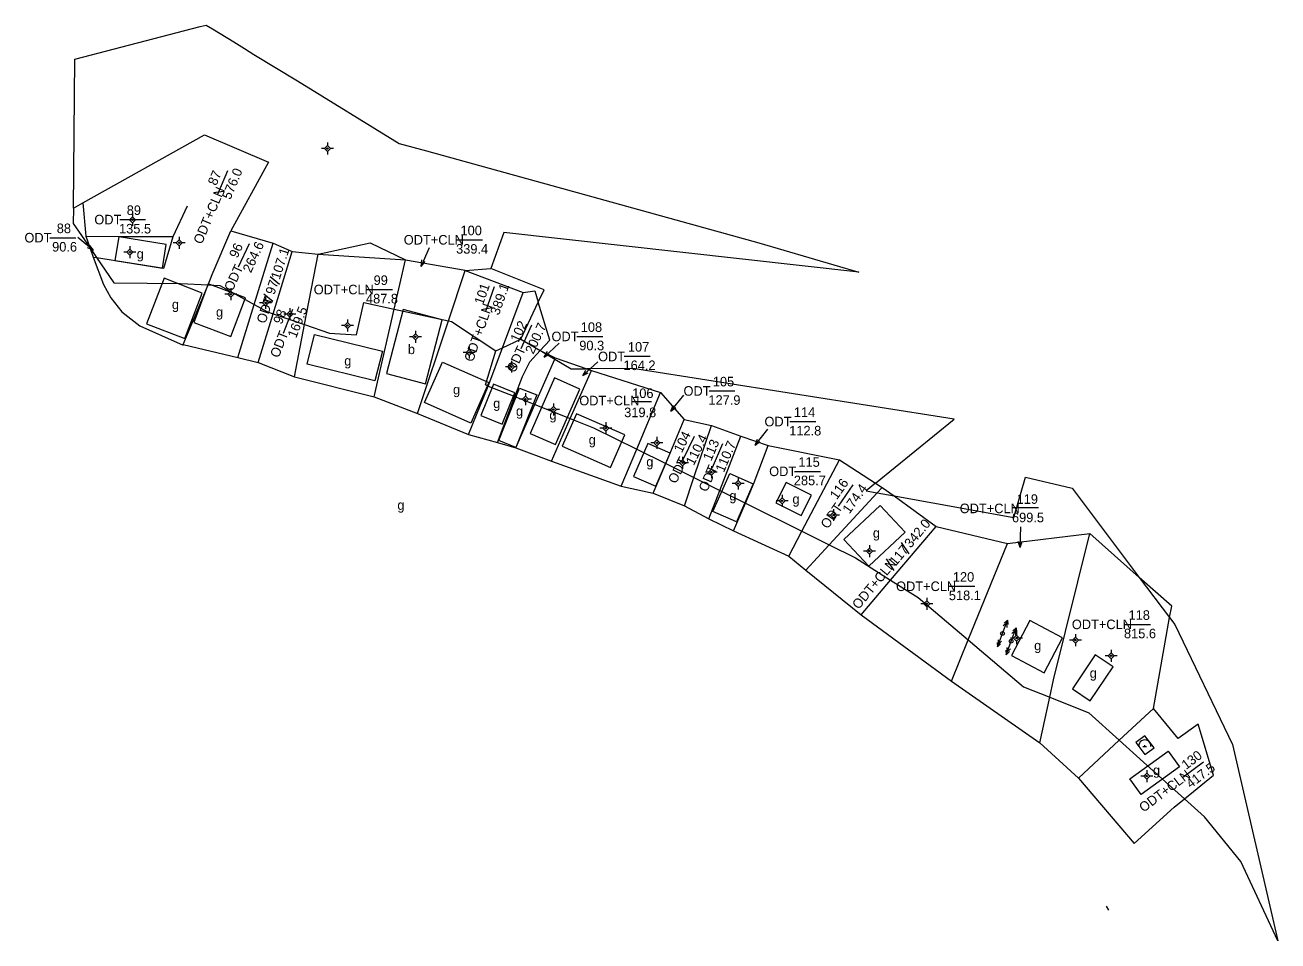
# Model space of a CAD drawing. Extents: x 551084 to 554510, y 1838080 to 1840221.
# Drawn here: x 551725.9 to 551987.6, y 1838080.1 to 1838271.5 of the extents above; entities that cross this region are included whole.
import ezdxf

# ---------------------------------------------------------------- set-up
doc = ezdxf.new("R2010")
doc.units = 0
for name, color, linetype in [('Level 10', 7, 'Continuous'), ('Level 11', 7, 'Continuous'), ('Level 12', 7, 'Continuous'), ('Level 13', 7, 'Continuous'), ('Level 14', 7, 'Continuous'), ('Level 16', 7, 'Continuous'), ('Level 18', 7, 'Continuous'), ('Level 19', 7, 'Continuous'), ('Level 2', 7, 'Continuous'), ('Level 23', 7, 'Continuous'), ('Level 24', 7, 'Continuous'), ('Level 31', 7, 'Continuous'), ('Level 4', 7, 'Continuous'), ('Level 40', 7, 'Continuous'), ('Level 61', 7, 'Continuous')]:
    doc.layers.add(name, color=color, linetype=linetype)

# ---------------------------------------------------------------- blocks, each defined once
blk = doc.blocks.new('CDCT1')
at = {"layer": 'Level 4'}
for p, q in [((-30, 0), (0, 0)), ((0, 0), (30, 0))]:
    blk.add_line(p, q, dxfattribs=at)
for points in [[(-21.3, 4), (-30, 0), (-21.4, -4)], [(-15.3, 4), (-24, 0), (-15.4, -4)], [(15.4, 4), (24, 0), (15.3, -4)], [(21.4, 4), (30, 0), (21.3, -3.9)]]:
    blk.add_lwpolyline(points, dxfattribs=at)
blk.add_circle((0, 0), 4, dxfattribs=at)
blk = doc.blocks.new('K30')
at = {"layer": 'Level 24'}
for p, q in [((-0.01, -0.01), (-0.01, 0.29)), ((-0.38, -0.01), (0.38, -0.01))]:
    blk.add_line(p, q, dxfattribs=at)
blk.add_arc((0, 0.14), 1.26, 353.5206, 186.4794, dxfattribs=at)

msp = doc.modelspace()

# ---------------------------------------------------------------- linework, layer by layer
at = {"layer": 'Level 10'}
for p, q in [((551756.81, 1838227.29), (551759.78, 1838233.73)), ((551773.7257, 1838213.096), (551777.72, 1838225.91)), ((551740.06, 1838223), (551740.7998, 1838222.8817)), ((551777.6763, 1838211.1535), (551781.68, 1838224.15)), ((551784.2501, 1838208.8838), (551787.06, 1838223.6)), ((551787.06, 1838223.6), (551805.31, 1838222.38)), ((551802.9622, 1838212.1249), (551805.31, 1838222.38)), ((551814.3022, 1838209.6803), (551817.79, 1838220.2)), ((551817.79, 1838220.2), (551829.88, 1838215.56)), ((551758.9029, 1838204.6893), (551764.0808, 1838217.1927)), ((551825.5776, 1838204.0448), (551829.88, 1838215.56)), ((551770.27, 1838202.01), (551773.7257, 1838213.096)), ((551798.76, 1838193.77), (551802.9622, 1838212.1249)), ((551774.53, 1838200.94), (551777.6763, 1838211.1535)), ((551782.17, 1838197.99), (551784.2501, 1838208.8838)), ((551807.87, 1838190.28), (551814.3022, 1838209.6803)), ((551758.87, 1838204.61), (551758.9029, 1838204.6893)), ((551833.43, 1838203.45), (551833.4504, 1838203.4723)), ((551833.43, 1838203.45), (551833.7471, 1838203.2969)), ((551832.3312, 1838192.1908), (551836.4921, 1838201.6742)), ((551833.7471, 1838203.2969), (551836.6, 1838201.92)), ((551836.4921, 1838201.6742), (551836.6, 1838201.92)), ((551836.6, 1838201.92), (551843.184, 1838199.6527)), ((551839.7487, 1838189.2592), (551844.15, 1838199.32)), ((551843.184, 1838199.6527), (551844.15, 1838199.32)), ((551844.15, 1838199.32), (551858.59, 1838194.72)), ((551818.52, 1838185.94), (551822.5794, 1838196.045)), ((551824.5777, 1838184.2406), (551828.1629, 1838193.8382)), ((551853.6296, 1838182.8549), (551858.59, 1838194.72)), ((551858.59, 1838194.72), (551863.55, 1838189.04)), ((551828.36, 1838183.14), (551832.3312, 1838192.1908)), ((551835.86, 1838180.37), (551839.7487, 1838189.2592)), ((551859.6799, 1838179.8463), (551863.55, 1838189.04)), ((551863.55, 1838189.04), (551869.28, 1838187.82)), ((551865.5905, 1838176.9072), (551869.28, 1838187.82)), ((551869.28, 1838187.82), (551875.37, 1838185.54)), ((551870.9898, 1838174.2224), (551875.37, 1838185.54)), ((551875.37, 1838185.54), (551881.1, 1838183.59)), ((551824.57, 1838184.22), (551824.5777, 1838184.2406)), ((551850.4, 1838175.13), (551853.6296, 1838182.8549)), ((551881.1, 1838183.59), (551895.98, 1838180.62)), ((551857.08, 1838173.67), (551859.6799, 1838179.8463)), ((551888.1335, 1838165.6976), (551895.98, 1838180.62)), ((551895.98, 1838180.62), (551903.5288, 1838175.7623)), ((551863.59, 1838170.99), (551865.5905, 1838176.9072)), ((551903.5288, 1838175.7623), (551904.9, 1838174.88)), ((551903.84, 1838173.7281), (551904.9, 1838174.88)), ((551904.9, 1838174.88), (551907.376, 1838173.0873)), ((551868.69, 1838168.28), (551870.9898, 1838174.2224)), ((551893.8388, 1838162.8606), (551903.84, 1838173.7281)), ((551907.376, 1838173.0873), (551916.17, 1838166.72)), ((551873.85, 1838165.79), (551876.3198, 1838171.572)), ((551906.6675, 1838155.5113), (551916.17, 1838166.72)), ((551916.17, 1838166.72), (551931.08, 1838163.15)), ((551885.39, 1838160.48), (551888.1335, 1838165.6976)), ((551931.08, 1838163.15), (551948.28, 1838165.26)), ((551948.28, 1838165.26), (551958.6221, 1838156.0671)), ((551888.97, 1838157.57), (551893.8388, 1838162.8606)), ((551922.9007, 1838142.9927), (551931.08, 1838163.15)), ((551900.52, 1838148.26), (551906.6675, 1838155.5113)), ((551961.55, 1838128.69), (551964.9521, 1838147.6726)), ((551919.41, 1838134.39), (551922.9007, 1838142.9927)), ((551937.84, 1838121.53), (551939.918, 1838131.0108)), ((551954.4228, 1838122.0325), (551961.55, 1838128.69)), ((551945.92, 1838114.09), (551954.4228, 1838122.0325))]:
    msp.add_line(p, q, dxfattribs=at)
for points in [[(551738.53, 1838227.36), (551745.44, 1838227.27), (551756.81, 1838227.29)], [(551740.7998, 1838222.8817), (551754.82, 1838220.64), (551756.81, 1838227.29)], [(551764.0808, 1838217.1927), (551764.97, 1838219.34), (551768.83, 1838228.44)], [(551829.88, 1838215.56), (551832.36, 1838215.94), (551833.0732, 1838213.5673)], [(551833.4504, 1838203.4723), (551835.45, 1838205.66), (551833.0732, 1838213.5673)], [(551822.5794, 1838196.045), (551822.71, 1838196.37), (551825.5776, 1838204.0448)], [(551828.1629, 1838193.8382), (551829.74, 1838198.06), (551831.27, 1838201.07), (551833.43, 1838203.45)], [(551876.3198, 1838171.572), (551878.16, 1838175.88), (551881.1, 1838183.59)], [(551939.918, 1838131.0108), (551940.72, 1838134.67), (551948.28, 1838165.26)], [(551964.9521, 1838147.6726), (551965.38, 1838150.06), (551958.6221, 1838156.0671)], [(551968.0395, 1838109.7775), (551974.11, 1838114.72), (551970.9, 1838125.4), (551966.74, 1838122.43), (551961.55, 1838128.69)], [(551957.58, 1838100.44), (551965.93, 1838108.06), (551968.0395, 1838109.7775)]]:
    msp.add_lwpolyline(points, dxfattribs=at)
at = {"layer": 'Level 11'}
for p, q in [((551788.385, 1838245.66), (551787.76, 1838245.66)), ((551789.01, 1838246.285), (551788.385, 1838245.66)), ((551788.385, 1838245.66), (551789.01, 1838245.035)), ((551789.01, 1838246.91), (551789.01, 1838246.285)), ((551789.635, 1838245.66), (551789.01, 1838246.285)), ((551789.01, 1838245.035), (551789.635, 1838245.66)), ((551790.26, 1838245.66), (551789.635, 1838245.66)), ((551789.01, 1838245.035), (551789.01, 1838244.41)), ((551758.07, 1838227.23), (551758.07, 1838226.605)), ((551757.445, 1838225.98), (551756.82, 1838225.98)), ((551758.07, 1838226.605), (551757.445, 1838225.98)), ((551757.445, 1838225.98), (551758.07, 1838225.355)), ((551758.695, 1838225.98), (551758.07, 1838226.605)), ((551758.07, 1838225.355), (551758.695, 1838225.98)), ((551758.07, 1838225.355), (551758.07, 1838224.73)), ((551759.32, 1838225.98), (551758.695, 1838225.98)), ((551945.26, 1838143.605), (551944.635, 1838142.98)), ((551945.26, 1838144.23), (551945.26, 1838143.605)), ((551945.885, 1838142.98), (551945.26, 1838143.605)), ((551944.635, 1838142.98), (551944.01, 1838142.98)), ((551944.635, 1838142.98), (551945.26, 1838142.355)), ((551945.26, 1838142.355), (551945.885, 1838142.98)), ((551945.26, 1838142.355), (551945.26, 1838141.73)), ((551946.51, 1838142.98), (551945.885, 1838142.98))]:
    msp.add_line(p, q, dxfattribs=at)
for centre in [(551789.0097, 1838245.66), (551758.0697, 1838225.98), (551945.2597, 1838142.98)]:
    msp.add_circle(centre, 0.15, dxfattribs=at)
at = {"layer": 'Level 13'}
for p, q in [((551766.13, 1838236.1), (551768.22, 1838241.08)), ((551745.64, 1838230.82), (551751.04, 1838230.82)), ((551731.04, 1838227.04), (551736.44, 1838227.04)), ((551736.86, 1838227.16), (551740.13, 1838224.4)), ((551740.13, 1838224.4), (551738.89, 1838224.91)), ((551740.13, 1838224.4), (551739.39, 1838225.44)), ((551770.47, 1838220.92), (551772.74, 1838225.82)), ((551808.63, 1838221.05), (551810.36, 1838224.97)), ((551816.02, 1838226.6), (551821.42, 1838226.6)), ((551808.63, 1838221.05), (551808.77, 1838222.38)), ((551808.63, 1838221.05), (551809.42, 1838222.05)), ((551779.01, 1838217.26), (551777.07, 1838218.83)), ((551822.11, 1838211.71), (551823.89, 1838216.81)), ((551777.65, 1838213.7), (551775.71, 1838215.27)), ((551797.21, 1838216.21), (551802.61, 1838216.21)), ((551779.83, 1838207.11), (551781.8, 1838212.14)), ((551829.47, 1838203.91), (551831.72, 1838208.81)), ((551841.14, 1838206.41), (551846.54, 1838206.41)), ((551834.31, 1838202.08), (551837.46, 1838204.98)), ((551834.31, 1838202.08), (551834.97, 1838203.24)), ((551834.31, 1838202.08), (551835.43, 1838202.68)), ((551842.38, 1838198.23), (551845.53, 1838201.13)), ((551851.01, 1838202.28), (551856.41, 1838202.28)), ((551842.38, 1838198.23), (551843.03, 1838199.39)), ((551842.38, 1838198.23), (551843.5, 1838198.83)), ((551860.77, 1838190.82), (551863.45, 1838194.16)), ((551868.73, 1838195.02), (551874.13, 1838195.02)), ((551852.69, 1838192.79), (551856.75, 1838192.79)), ((551860.77, 1838190.82), (551861.25, 1838192.06)), ((551860.77, 1838190.82), (551861.79, 1838191.58)), ((551885.63, 1838188.62), (551891.03, 1838188.62)), ((551863.31, 1838180.71), (551865.71, 1838185.55)), ((551878.36, 1838183.7), (551881.04, 1838187.04)), ((551869.48, 1838179.06), (551871.59, 1838184.03)), ((551878.36, 1838183.7), (551878.83, 1838184.95)), ((551878.36, 1838183.7), (551879.38, 1838184.47)), ((551886.61, 1838178.22), (551892.01, 1838178.22)), ((551895.76, 1838170.98), (551898.88, 1838175.39)), ((551932.18, 1838170.64), (551937.58, 1838170.64)), ((551933.7, 1838162.32), (551933.84, 1838166.6)), ((551910.57, 1838160.96), (551908.94, 1838163.33)), ((551933.7, 1838162.32), (551933.33, 1838163.6)), ((551933.7, 1838162.32), (551934.16, 1838163.59)), ((551907.41, 1838157.54), (551905.78, 1838159.91)), ((551918.87, 1838154.21), (551924.27, 1838154.21)), ((551955.58, 1838146.25), (551960.98, 1838146.25)), ((551967.71, 1838114.31), (551972.03, 1838117.55))]:
    msp.add_line(p, q, dxfattribs=at)
at = {"layer": 'Level 14'}
for points in [[(551744.63, 1838222.3), (551754.55, 1838220.68), (551755.35, 1838225.63), (551745.43, 1838227.24)], [(551754.93, 1838218.55), (551751.26, 1838209.06), (551759.21, 1838205.98), (551762.88, 1838215.47)], [(551761.09, 1838209.34), (551768.83, 1838206.41), (551771.88, 1838214.48), (551764.14, 1838217.41)], [(551804.81, 1838212.01), (551801.33, 1838198.66), (551809.52, 1838196.53), (551813, 1838209.88)], [(551800.5, 1838203.34), (551798.95, 1838197.1), (551784.8, 1838200.6), (551786.35, 1838206.84)], [(551822.72, 1838196.77), (551818.97, 1838188.3), (551809.3, 1838192.58), (551813.05, 1838201.05)], [(551823.73, 1838196.41), (551821.1, 1838189.88), (551825.51, 1838188.1), (551828.14, 1838194.63)], [(551832.74, 1838194.18), (551828.39, 1838183.23), (551824.81, 1838184.65), (551829.16, 1838195.6)], [(551836.47, 1838197.73), (551831.4, 1838186.15), (551836.68, 1838183.84), (551841.75, 1838195.41)], [(551838.06, 1838183.49), (551848.15, 1838179.06), (551851.12, 1838185.83), (551841.03, 1838190.26)], [(551855.97, 1838184.06), (551852.96, 1838177.18), (551857.62, 1838175.14), (551860.63, 1838182.02)], [(551877.97, 1838175.58), (551874.48, 1838167.64), (551869.56, 1838169.8), (551873.05, 1838177.74)], [(551884.82, 1838175.91), (551882.67, 1838171.65), (551887.97, 1838168.98), (551890.12, 1838173.24)], [(551904.48, 1838171.11), (551896.91, 1838164.01), (551902.14, 1838158.44), (551909.71, 1838165.54)], [(551931.93, 1838139.72), (551938.76, 1838136.16), (551942.58, 1838143.47), (551935.75, 1838147.03)], [(551944.64, 1838132.76), (551948.35, 1838130.27), (551953.13, 1838137.37), (551949.41, 1838139.86)], [(551957.88, 1838121.59), (551959.78, 1838119.08), (551961.7, 1838120.49), (551959.8, 1838122.93)], [(551959.01, 1838110.69), (551956.64, 1838113.96), (551964.62, 1838119.75), (551966.99, 1838116.48)]]:
    msp.add_lwpolyline(points, close=True, dxfattribs=at)
at = {"layer": 'Level 19'}
for p, q in [((551735.9433, 1838233.2101), (551737.94, 1838234.33)), ((551768.83, 1838228.44), (551777.72, 1838225.91)), ((551739.3649, 1838224.9809), (551740.7998, 1838222.8817)), ((551777.72, 1838225.91), (551781.68, 1838224.15)), ((551781.68, 1838224.15), (551787.06, 1838223.6)), ((551817.79, 1838220.2), (551823.15, 1838220.585)), ((551802.9622, 1838212.1249), (551814.3022, 1838209.6803)), ((551829.42, 1838205.855), (551833.0732, 1838213.5673)), ((551777.6763, 1838211.1535), (551784.2501, 1838208.8838)), ((551824.23, 1838203.41), (551825.5776, 1838204.0448)), ((551825.5776, 1838204.0448), (551829.42, 1838205.855)), ((551829.42, 1838205.855), (551833.4504, 1838203.4723)), ((551833.4504, 1838203.4723), (551833.7471, 1838203.2969)), ((551833.7471, 1838203.2969), (551836.4921, 1838201.6742)), ((551822.5794, 1838196.045), (551828.1629, 1838193.8382)), ((551828.1629, 1838193.8382), (551832.3312, 1838192.1908)), ((551832.3312, 1838192.1908), (551839.7487, 1838189.2592)), ((551853.6296, 1838182.8549), (551859.6799, 1838179.8463)), ((551859.6799, 1838179.8463), (551865.5905, 1838176.9072)), ((551865.5905, 1838176.9072), (551870.9898, 1838174.2224)), ((551870.9898, 1838174.2224), (551876.3198, 1838171.572)), ((551903.84, 1838173.7281), (551907.376, 1838173.0873)), ((551876.3198, 1838171.572), (551888.1335, 1838165.6976)), ((551888.1335, 1838165.6976), (551893.8388, 1838162.8606)), ((551958.6221, 1838156.0671), (551964.9521, 1838147.6726))]:
    msp.add_line(p, q, dxfattribs=at)
for points in [[(551735.9433, 1838233.2101), (551736.27, 1838264.31), (551762.46, 1838271.15), (551763.72, 1838271.465), (551764.98, 1838270.685), (551769.45, 1838267.955), (551771.7, 1838266.575), (551773.68, 1838265.345), (551782.74, 1838259.795), (551803.98, 1838246.745), (551809.71, 1838245.155), (551845.71, 1838235.21), (551879.16, 1838225.97), (551900.01, 1838219.85), (551825.88, 1838228.1), (551823.15, 1838220.585)], [(551737.94, 1838234.33), (551763.31, 1838248.56), (551776.69, 1838242.85), (551768.83, 1838228.44)], [(551735.9433, 1838233.2101), (551735.91, 1838230.035), (551739.3649, 1838224.9809)], [(551787.06, 1838223.6), (551797.983, 1838225.9696), (551805.31, 1838222.38)], [(551740.7998, 1838222.8817), (551744.4, 1838217.615), (551758.32, 1838217.465), (551764.0808, 1838217.1927)], [(551805.31, 1838222.38), (551817.8, 1838220.22), (551817.79, 1838220.2)], [(551833.0732, 1838213.5673), (551834.28, 1838216.115), (551823.15, 1838220.585)], [(551764.0808, 1838217.1927), (551766.57, 1838217.075), (551773.7257, 1838213.096)], [(551773.7257, 1838213.096), (551776.47, 1838211.57), (551777.6763, 1838211.1535)], [(551784.2501, 1838208.8838), (551789.46, 1838207.085), (551795.1, 1838206.725), (551796.63, 1838213.49), (551802.9622, 1838212.1249)], [(551814.3022, 1838209.6803), (551814.93, 1838209.545), (551824.23, 1838203.41)], [(551822.5794, 1838196.045), (551822.01, 1838196.27), (551824.23, 1838203.41)], [(551836.4921, 1838201.6742), (551839.95, 1838199.63), (551843.184, 1838199.6527)], [(551903.5288, 1838175.7623), (551919.93, 1838189.1), (551852.79, 1838199.72), (551843.184, 1838199.6527)], [(551839.7487, 1838189.2592), (551844.63, 1838187.33), (551853.6296, 1838182.8549)], [(551903.5288, 1838175.7623), (551901.54, 1838174.145), (551903.84, 1838173.7281)], [(551907.376, 1838173.0873), (551932.41, 1838168.55), (551934.84, 1838177.01), (551944.56, 1838174.715), (551958.6221, 1838156.0671)], [(551893.8388, 1838162.8606), (551899.32, 1838160.135), (551906.6675, 1838155.5113)], [(551906.6675, 1838155.5113), (551912.43, 1838151.885), (551922.9007, 1838142.9927)], [(551964.9521, 1838147.6726), (551966.04, 1838146.23), (551978.1, 1838121.15), (551987.58, 1838080.11), (551979.81, 1838096.73), (551972.22, 1838106.015), (551968.0395, 1838109.7775)], [(551922.9007, 1838142.9927), (551934.42, 1838133.21), (551939.918, 1838131.0108)], [(551939.918, 1838131.0108), (551948.07, 1838127.75), (551954.4228, 1838122.0325)], [(551954.4228, 1838122.0325), (551959.47, 1838117.49), (551968.0395, 1838109.7775)]]:
    msp.add_lwpolyline(points, dxfattribs=at)
at = {"layer": 'Level 23'}
for p, q in [((551737.94, 1838234.33), (551738.53, 1838227.36)), ((551738.53, 1838227.36), (551739.3649, 1838224.9809)), ((551739.3649, 1838224.9809), (551740.06, 1838223)), ((551758.9029, 1838204.6893), (551770.27, 1838202.01)), ((551770.27, 1838202.01), (551774.53, 1838200.94)), ((551774.53, 1838200.94), (551782.17, 1838197.99)), ((551782.17, 1838197.99), (551798.76, 1838193.77)), ((551798.76, 1838193.77), (551807.87, 1838190.28)), ((551807.87, 1838190.28), (551818.52, 1838185.94)), ((551818.52, 1838185.94), (551824.5777, 1838184.2406)), ((551824.57, 1838184.22), (551828.36, 1838183.14)), ((551828.36, 1838183.14), (551835.86, 1838180.37)), ((551835.86, 1838180.37), (551850.4, 1838175.13)), ((551850.4, 1838175.13), (551857.08, 1838173.67)), ((551857.08, 1838173.67), (551863.59, 1838170.99)), ((551863.59, 1838170.99), (551868.69, 1838168.28)), ((551868.69, 1838168.28), (551873.85, 1838165.79)), ((551873.85, 1838165.79), (551885.39, 1838160.48)), ((551885.39, 1838160.48), (551888.97, 1838157.57)), ((551888.97, 1838157.57), (551900.52, 1838148.26)), ((551900.52, 1838148.26), (551919.41, 1838134.39)), ((551919.41, 1838134.39), (551937.84, 1838121.53)), ((551937.84, 1838121.53), (551945.92, 1838114.09)), ((551945.92, 1838114.09), (551957.58, 1838100.44))]:
    msp.add_line(p, q, dxfattribs=at)
at = {"layer": 'Level 31'}
msp.add_lwpolyline([(551740.06, 1838223), (551742.25, 1838217.26), (551743.77, 1838214.48), (551746.06, 1838211.57), (551749.86, 1838208.59), (551758.87, 1838204.61)], dxfattribs=at)
at = {"layer": 'Level 40'}
for p, q in [((551747.705, 1838230.8), (551747.08, 1838230.8)), ((551748.33, 1838231.425), (551747.705, 1838230.8)), ((551747.705, 1838230.8), (551748.33, 1838230.175)), ((551748.33, 1838232.05), (551748.33, 1838231.425)), ((551748.955, 1838230.8), (551748.33, 1838231.425)), ((551748.33, 1838230.175), (551748.955, 1838230.8)), ((551748.33, 1838230.175), (551748.33, 1838229.55)), ((551749.58, 1838230.8), (551748.955, 1838230.8)), ((551747.77, 1838224.625), (551747.145, 1838224)), ((551747.77, 1838225.25), (551747.77, 1838224.625)), ((551748.395, 1838224), (551747.77, 1838224.625)), ((551747.145, 1838224), (551746.52, 1838224)), ((551747.145, 1838224), (551747.77, 1838223.375)), ((551747.77, 1838223.375), (551748.395, 1838224)), ((551747.77, 1838223.375), (551747.77, 1838222.75)), ((551749.02, 1838224), (551748.395, 1838224)), ((551768.83, 1838216.47), (551768.83, 1838215.845)), ((551768.205, 1838215.22), (551767.58, 1838215.22)), ((551768.83, 1838215.845), (551768.205, 1838215.22)), ((551768.205, 1838215.22), (551768.83, 1838214.595)), ((551769.455, 1838215.22), (551768.83, 1838215.845)), ((551768.83, 1838214.595), (551769.455, 1838215.22)), ((551768.83, 1838214.595), (551768.83, 1838213.97)), ((551770.08, 1838215.22), (551769.455, 1838215.22)), ((551776.1, 1838214.045), (551775.475, 1838213.42)), ((551776.1, 1838214.67), (551776.1, 1838214.045)), ((551776.725, 1838213.42), (551776.1, 1838214.045)), ((551775.475, 1838213.42), (551774.85, 1838213.42)), ((551775.475, 1838213.42), (551776.1, 1838212.795)), ((551776.1, 1838212.795), (551776.725, 1838213.42)), ((551776.1, 1838212.795), (551776.1, 1838212.17)), ((551777.35, 1838213.42), (551776.725, 1838213.42)), ((551781.16, 1838211.695), (551780.535, 1838211.07)), ((551781.16, 1838212.32), (551781.16, 1838211.695)), ((551781.785, 1838211.07), (551781.16, 1838211.695)), ((551780.535, 1838211.07), (551779.91, 1838211.07)), ((551780.535, 1838211.07), (551781.16, 1838210.445)), ((551781.16, 1838210.445), (551781.785, 1838211.07)), ((551781.16, 1838210.445), (551781.16, 1838209.82)), ((551782.41, 1838211.07), (551781.785, 1838211.07)), ((551792.565, 1838208.68), (551791.94, 1838208.68)), ((551793.19, 1838209.305), (551792.565, 1838208.68)), ((551792.565, 1838208.68), (551793.19, 1838208.055)), ((551793.19, 1838209.93), (551793.19, 1838209.305)), ((551793.815, 1838208.68), (551793.19, 1838209.305)), ((551793.19, 1838208.055), (551793.815, 1838208.68)), ((551794.44, 1838208.68), (551793.815, 1838208.68)), ((551793.19, 1838208.055), (551793.19, 1838207.43)), ((551806.785, 1838206.33), (551806.16, 1838206.33)), ((551807.41, 1838206.955), (551806.785, 1838206.33)), ((551806.785, 1838206.33), (551807.41, 1838205.705)), ((551807.41, 1838207.58), (551807.41, 1838206.955)), ((551808.035, 1838206.33), (551807.41, 1838206.955)), ((551807.41, 1838205.705), (551808.035, 1838206.33)), ((551808.66, 1838206.33), (551808.035, 1838206.33)), ((551807.41, 1838205.705), (551807.41, 1838205.08)), ((551818.66, 1838203.695), (551818.035, 1838203.07)), ((551818.66, 1838204.32), (551818.66, 1838203.695)), ((551819.285, 1838203.07), (551818.66, 1838203.695)), ((551818.035, 1838203.07), (551817.41, 1838203.07)), ((551818.035, 1838203.07), (551818.66, 1838202.445)), ((551818.66, 1838202.445), (551819.285, 1838203.07)), ((551818.66, 1838202.445), (551818.66, 1838201.82)), ((551819.91, 1838203.07), (551819.285, 1838203.07)), ((551827.44, 1838201.34), (551827.44, 1838200.715)), ((551826.815, 1838200.09), (551826.19, 1838200.09)), ((551827.44, 1838200.715), (551826.815, 1838200.09)), ((551826.815, 1838200.09), (551827.44, 1838199.465)), ((551828.065, 1838200.09), (551827.44, 1838200.715)), ((551827.44, 1838199.465), (551828.065, 1838200.09)), ((551827.44, 1838199.465), (551827.44, 1838198.84)), ((551828.69, 1838200.09), (551828.065, 1838200.09)), ((551829.765, 1838193.3), (551829.14, 1838193.3)), ((551830.39, 1838193.925), (551829.765, 1838193.3)), ((551829.765, 1838193.3), (551830.39, 1838192.675)), ((551830.39, 1838194.55), (551830.39, 1838193.925)), ((551831.015, 1838193.3), (551830.39, 1838193.925)), ((551830.39, 1838192.675), (551831.015, 1838193.3)), ((551831.64, 1838193.3), (551831.015, 1838193.3)), ((551830.39, 1838192.675), (551830.39, 1838192.05)), ((551835.595, 1838191.14), (551834.97, 1838191.14)), ((551836.22, 1838191.765), (551835.595, 1838191.14)), ((551835.595, 1838191.14), (551836.22, 1838190.515)), ((551836.22, 1838192.39), (551836.22, 1838191.765)), ((551836.845, 1838191.14), (551836.22, 1838191.765)), ((551836.22, 1838190.515), (551836.845, 1838191.14)), ((551836.22, 1838190.515), (551836.22, 1838189.89)), ((551837.47, 1838191.14), (551836.845, 1838191.14)), ((551847.16, 1838187.845), (551846.535, 1838187.22)), ((551847.16, 1838188.47), (551847.16, 1838187.845)), ((551847.785, 1838187.22), (551847.16, 1838187.845)), ((551846.535, 1838187.22), (551845.91, 1838187.22)), ((551846.535, 1838187.22), (551847.16, 1838186.595)), ((551847.16, 1838186.595), (551847.785, 1838187.22)), ((551847.16, 1838186.595), (551847.16, 1838185.97)), ((551848.41, 1838187.22), (551847.785, 1838187.22)), ((551857.85, 1838185.44), (551857.85, 1838184.815)), ((551857.225, 1838184.19), (551856.6, 1838184.19)), ((551857.85, 1838184.815), (551857.225, 1838184.19)), ((551857.225, 1838184.19), (551857.85, 1838183.565)), ((551858.475, 1838184.19), (551857.85, 1838184.815)), ((551857.85, 1838183.565), (551858.475, 1838184.19)), ((551857.85, 1838183.565), (551857.85, 1838182.94)), ((551859.1, 1838184.19), (551858.475, 1838184.19)), ((551862.575, 1838180.02), (551861.95, 1838180.02)), ((551863.2, 1838180.645), (551862.575, 1838180.02)), ((551862.575, 1838180.02), (551863.2, 1838179.395)), ((551863.2, 1838181.27), (551863.2, 1838180.645)), ((551863.825, 1838180.02), (551863.2, 1838180.645)), ((551863.2, 1838179.395), (551863.825, 1838180.02)), ((551864.45, 1838180.02), (551863.825, 1838180.02)), ((551863.2, 1838179.395), (551863.2, 1838178.77)), ((551868.595, 1838178.05), (551867.97, 1838178.05)), ((551869.22, 1838178.675), (551868.595, 1838178.05)), ((551868.595, 1838178.05), (551869.22, 1838177.425)), ((551869.22, 1838179.3), (551869.22, 1838178.675)), ((551869.845, 1838178.05), (551869.22, 1838178.675)), ((551869.22, 1838177.425), (551869.845, 1838178.05)), ((551869.22, 1838177.425), (551869.22, 1838176.8)), ((551870.47, 1838178.05), (551869.845, 1838178.05)), ((551874.185, 1838175.66), (551873.56, 1838175.66)), ((551874.81, 1838176.285), (551874.185, 1838175.66)), ((551874.185, 1838175.66), (551874.81, 1838175.035)), ((551874.81, 1838176.91), (551874.81, 1838176.285)), ((551875.435, 1838175.66), (551874.81, 1838176.285)), ((551874.81, 1838175.035), (551875.435, 1838175.66)), ((551874.81, 1838175.035), (551874.81, 1838174.41)), ((551876.06, 1838175.66), (551875.435, 1838175.66)), ((551883.365, 1838172.04), (551882.74, 1838172.04)), ((551883.99, 1838172.665), (551883.365, 1838172.04)), ((551883.365, 1838172.04), (551883.99, 1838171.415)), ((551883.99, 1838173.29), (551883.99, 1838172.665)), ((551884.615, 1838172.04), (551883.99, 1838172.665)), ((551883.99, 1838171.415), (551884.615, 1838172.04)), ((551885.24, 1838172.04), (551884.615, 1838172.04)), ((551883.99, 1838171.415), (551883.99, 1838170.79)), ((551894.75, 1838169.725), (551894.125, 1838169.1)), ((551894.75, 1838170.35), (551894.75, 1838169.725)), ((551895.375, 1838169.1), (551894.75, 1838169.725)), ((551894.125, 1838169.1), (551893.5, 1838169.1)), ((551894.125, 1838169.1), (551894.75, 1838168.475)), ((551894.75, 1838168.475), (551895.375, 1838169.1)), ((551894.75, 1838168.475), (551894.75, 1838167.85)), ((551896, 1838169.1), (551895.375, 1838169.1)), ((551901.605, 1838161.57), (551900.98, 1838161.57)), ((551902.23, 1838162.195), (551901.605, 1838161.57)), ((551901.605, 1838161.57), (551902.23, 1838160.945)), ((551902.23, 1838162.82), (551902.23, 1838162.195)), ((551902.855, 1838161.57), (551902.23, 1838162.195)), ((551902.23, 1838160.945), (551902.855, 1838161.57)), ((551903.48, 1838161.57), (551902.855, 1838161.57)), ((551902.23, 1838160.945), (551902.23, 1838160.32)), ((551914.22, 1838151.185), (551913.595, 1838150.56)), ((551914.22, 1838151.81), (551914.22, 1838151.185)), ((551914.845, 1838150.56), (551914.22, 1838151.185)), ((551913.595, 1838150.56), (551912.97, 1838150.56)), ((551913.595, 1838150.56), (551914.22, 1838149.935)), ((551914.22, 1838149.935), (551914.845, 1838150.56)), ((551914.22, 1838149.935), (551914.22, 1838149.31)), ((551915.47, 1838150.56), (551914.845, 1838150.56)), ((551932.345, 1838143.4), (551931.72, 1838143.4)), ((551932.97, 1838144.025), (551932.345, 1838143.4)), ((551932.345, 1838143.4), (551932.97, 1838142.775)), ((551932.97, 1838144.65), (551932.97, 1838144.025)), ((551933.595, 1838143.4), (551932.97, 1838144.025)), ((551932.97, 1838142.775), (551933.595, 1838143.4)), ((551934.22, 1838143.4), (551933.595, 1838143.4)), ((551932.97, 1838142.775), (551932.97, 1838142.15)), ((551952.74, 1838140.93), (551952.74, 1838140.305)), ((551952.115, 1838139.68), (551951.49, 1838139.68)), ((551952.74, 1838140.305), (551952.115, 1838139.68)), ((551952.115, 1838139.68), (551952.74, 1838139.055)), ((551953.365, 1838139.68), (551952.74, 1838140.305)), ((551952.74, 1838139.055), (551953.365, 1838139.68)), ((551952.74, 1838139.055), (551952.74, 1838138.43)), ((551953.99, 1838139.68), (551953.365, 1838139.68)), ((551959.545, 1838114.56), (551958.92, 1838114.56)), ((551960.17, 1838115.185), (551959.545, 1838114.56)), ((551959.545, 1838114.56), (551960.17, 1838113.935)), ((551960.17, 1838115.81), (551960.17, 1838115.185)), ((551960.795, 1838114.56), (551960.17, 1838115.185)), ((551960.17, 1838113.935), (551960.795, 1838114.56)), ((551961.42, 1838114.56), (551960.795, 1838114.56)), ((551960.17, 1838113.935), (551960.17, 1838113.31))]:
    msp.add_line(p, q, dxfattribs=at)
for centre in [(551748.3297, 1838230.8), (551747.7697, 1838224), (551768.8297, 1838215.22), (551776.0998, 1838213.42), (551781.1597, 1838211.07), (551793.1897, 1838208.68), (551807.4097, 1838206.33), (551818.6597, 1838203.07), (551827.4397, 1838200.09), (551830.3897, 1838193.3), (551836.2198, 1838191.14), (551847.1597, 1838187.22), (551857.8498, 1838184.19), (551863.1997, 1838180.02), (551869.2198, 1838178.05), (551874.8098, 1838175.66), (551883.9898, 1838172.04), (551894.7498, 1838169.1), (551902.2298, 1838161.57), (551914.2198, 1838150.56), (551932.9698, 1838143.4), (551952.7398, 1838139.68), (551960.1698, 1838114.56)]:
    msp.add_circle(centre, 0.15, dxfattribs=at)
at = {"layer": 'Level 61'}
msp.add_line((551951.73, 1838087.4), (551952.16, 1838086.54), dxfattribs=at)

# ---------------------------------------------------------------- block references
at = {"layer": 'Level 18'}
msp.add_blockref('K30', (551959.77, 1838120.73), dxfattribs=at)
at = {"layer": 'Level 4'}
for p, xscale, yscale, rotation in [((551930.03, 1838144.34), 0.10000175953786707, 0.10000175953786707, 69.4452038436483), ((551931.85, 1838142.73), 0.09999966193970582, 0.09999966193970583, 69.64693223769623)]:
    msp.add_blockref('CDCT1', p, dxfattribs=dict(at, xscale=xscale, yscale=yscale, rotation=rotation))

# ---------------------------------------------------------------- texts
at = {"layer": 'Level 12'}
msp.add_text('g', height=2, dxfattribs=at).set_placement((551803.63, 1838170.18))
at = {"layer": 'Level 13'}
for s, height, rotation, p in [('87', 1.99998, 67.227469, (551765.8, 1838237.78)), ('96', 1.99998, 65.201906, (551770.2, 1838222.61)), ('97', 1.99998, 71.934375, (551777.92, 1838214.98)), ('101', 1.99998, 70.750558, (551821.51, 1838212.87)), ('98', 1.99998, 68.66165, (551779.47, 1838208.8)), ('102', 1.99002, 65.300242, (551828.94, 1838205.05)), ('104', 1.99998, 63.591656, (551863.03, 1838181.95)), ('113', 1.99998, 66.975697, (551869.2, 1838180.25)), ('116', 1.99998, 54.812714, (551895.43, 1838172.17)), ('117', 1.99998, 50.260428, (551907.75, 1838158.34)), ('130', 1.99002, 36.931544, (551968.38, 1838115.81))]:
    msp.add_text(s, height=height, rotation=rotation, dxfattribs=at).set_placement(p)
for s, p in [('89', (551747.1, 1838231.78)), ('88', (551732.48, 1838227.99)), ('100', (551816.82, 1838227.55)), ('99', (551798.67, 1838217.16)), ('108', (551841.94, 1838207.36)), ('107', (551851.79, 1838203.23)), ('106', (551852.68, 1838193.54)), ('105', (551869.53, 1838195.97)), ('114', (551886.45, 1838189.58)), ('115', (551887.41, 1838179.17)), ('119', (551932.99, 1838171.43)), ('120', (551919.67, 1838155.16)), ('118', (551956.38, 1838147.2))]:
    msp.add_text(s, height=1.99998, dxfattribs=at).set_placement(p)
at = {"layer": 'Level 16'}
for s, p in [('g', (551749.18, 1838222.68)), ('g', (551756.53, 1838212.1)), ('g', (551765.75, 1838210.53)), ('b', (551805.82, 1838202.72)), ('g', (551792.53, 1838200.32)), ('g', (551815.26, 1838194.32)), ('g', (551823.65, 1838191.44)), ('g', (551828.41, 1838189.82)), ('g', (551835.39, 1838189.03)), ('g', (551843.6, 1838183.83)), ('g', (551855.63, 1838179.23)), ('g', (551872.98, 1838172.14)), ('g', (551886.16, 1838171.44)), ('g', (551902.96, 1838164.36)), ('g', (551936.65, 1838140.85)), ('g', (551948.26, 1838135.09)), ('g', (551961.47, 1838114.8))]:
    msp.add_text(s, height=2, dxfattribs=at).set_placement(p)
at = {"layer": 'Level 2'}
for s, height, rotation, p in [('ODT+CLN', 1.99998, 67.227469, (551762.78, 1838225.52)), ('ODT', 1.99998, 65.201906, (551769.15, 1838215.68)), ('ODT', 1.99998, 71.934375, (551776.06, 1838208.96)), ('ODT+CLN', 1.99998, 70.750558, (551819.41, 1838200.94)), ('ODT', 1.99998, 68.66165, (551778.83, 1838201.8)), ('ODT', 1.99002, 65.300242, (551828.17, 1838198.68)), ('ODT', 1.99998, 63.591656, (551861.84, 1838175.51)), ('ODT', 1.99998, 66.975697, (551868.32, 1838173.78)), ('ODT', 1.99998, 54.812714, (551893.52, 1838166.06)), ('ODT+CLN', 1.99998, 50.260428, (551899.99, 1838149.25)), ('ODT+CLN', 1.99002, 36.931544, (551959.52, 1838106.9))]:
    msp.add_text(s, height=height, rotation=rotation, dxfattribs=at).set_placement(p)
for s, p in [('ODT', (551740.33, 1838229.82)), ('ODT', (551725.73, 1838226.04)), ('ODT+CLN', (551804.97, 1838225.6)), ('ODT+CLN', (551786.16, 1838215.21)), ('ODT', (551835.83, 1838205.41)), ('ODT', (551845.56, 1838201.22)), ('ODT', (551863.41, 1838194.02)), ('ODT+CLN', (551841.63, 1838192.01)), ('ODT', (551880.32, 1838187.62)), ('ODT', (551881.3, 1838177.22)), ('ODT+CLN', (551921.11, 1838169.48)), ('ODT+CLN', (551907.81, 1838153.21)), ('ODT+CLN', (551944.53, 1838145.25))]:
    msp.add_text(s, height=1.99998, dxfattribs=at).set_placement(p)
at = {"layer": 'Level 4'}
for s, height, rotation, p in [('576.0', 1.99998, 67.227469, (551768.75, 1838234.85)), ('264.6', 1.99998, 65.201906, (551773.04, 1838219.56)), ('107.1', 1.99998, 71.934375, (551779.03, 1838218.15)), ('389.1', 1.99998, 70.750558, (551824.84, 1838210.72)), ('169.5', 1.99998, 68.66165, (551782.48, 1838205.92)), ('200.7', 1.99002, 65.300242, (551832.04, 1838202.57)), ('110.4', 1.99998, 63.591656, (551865.56, 1838179.31)), ('110.7', 1.99998, 66.975697, (551871.83, 1838177.86)), ('174.4', 1.99998, 54.812714, (551898.07, 1838169.21)), ('342.0', 1.99998, 50.260428, (551910.87, 1838162.07)), ('417.5', 1.99002, 36.931544, (551969.34, 1838111.91))]:
    msp.add_text(s, height=height, rotation=rotation, dxfattribs=at).set_placement(p)
for s, p in [('135.5', (551745.49, 1838227.92)), ('90.6', (551731.51, 1838224.14)), ('339.4', (551815.9, 1838223.7)), ('487.8', (551797.07, 1838213.31)), ('90.3', (551841.63, 1838203.51)), ('164.2', (551850.87, 1838199.38)), ('127.9', (551868.61, 1838192.12)), ('319.8', (551851.01, 1838189.54)), ('112.8', (551885.49, 1838185.72)), ('285.7', (551886.45, 1838175.32)), ('699.5', (551932.02, 1838167.58)), ('518.1', (551918.83, 1838151.31)), ('815.6', (551955.42, 1838143.35))]:
    msp.add_text(s, height=1.99998, dxfattribs=at).set_placement(p)

doc.saveas('drawing.dxf')
